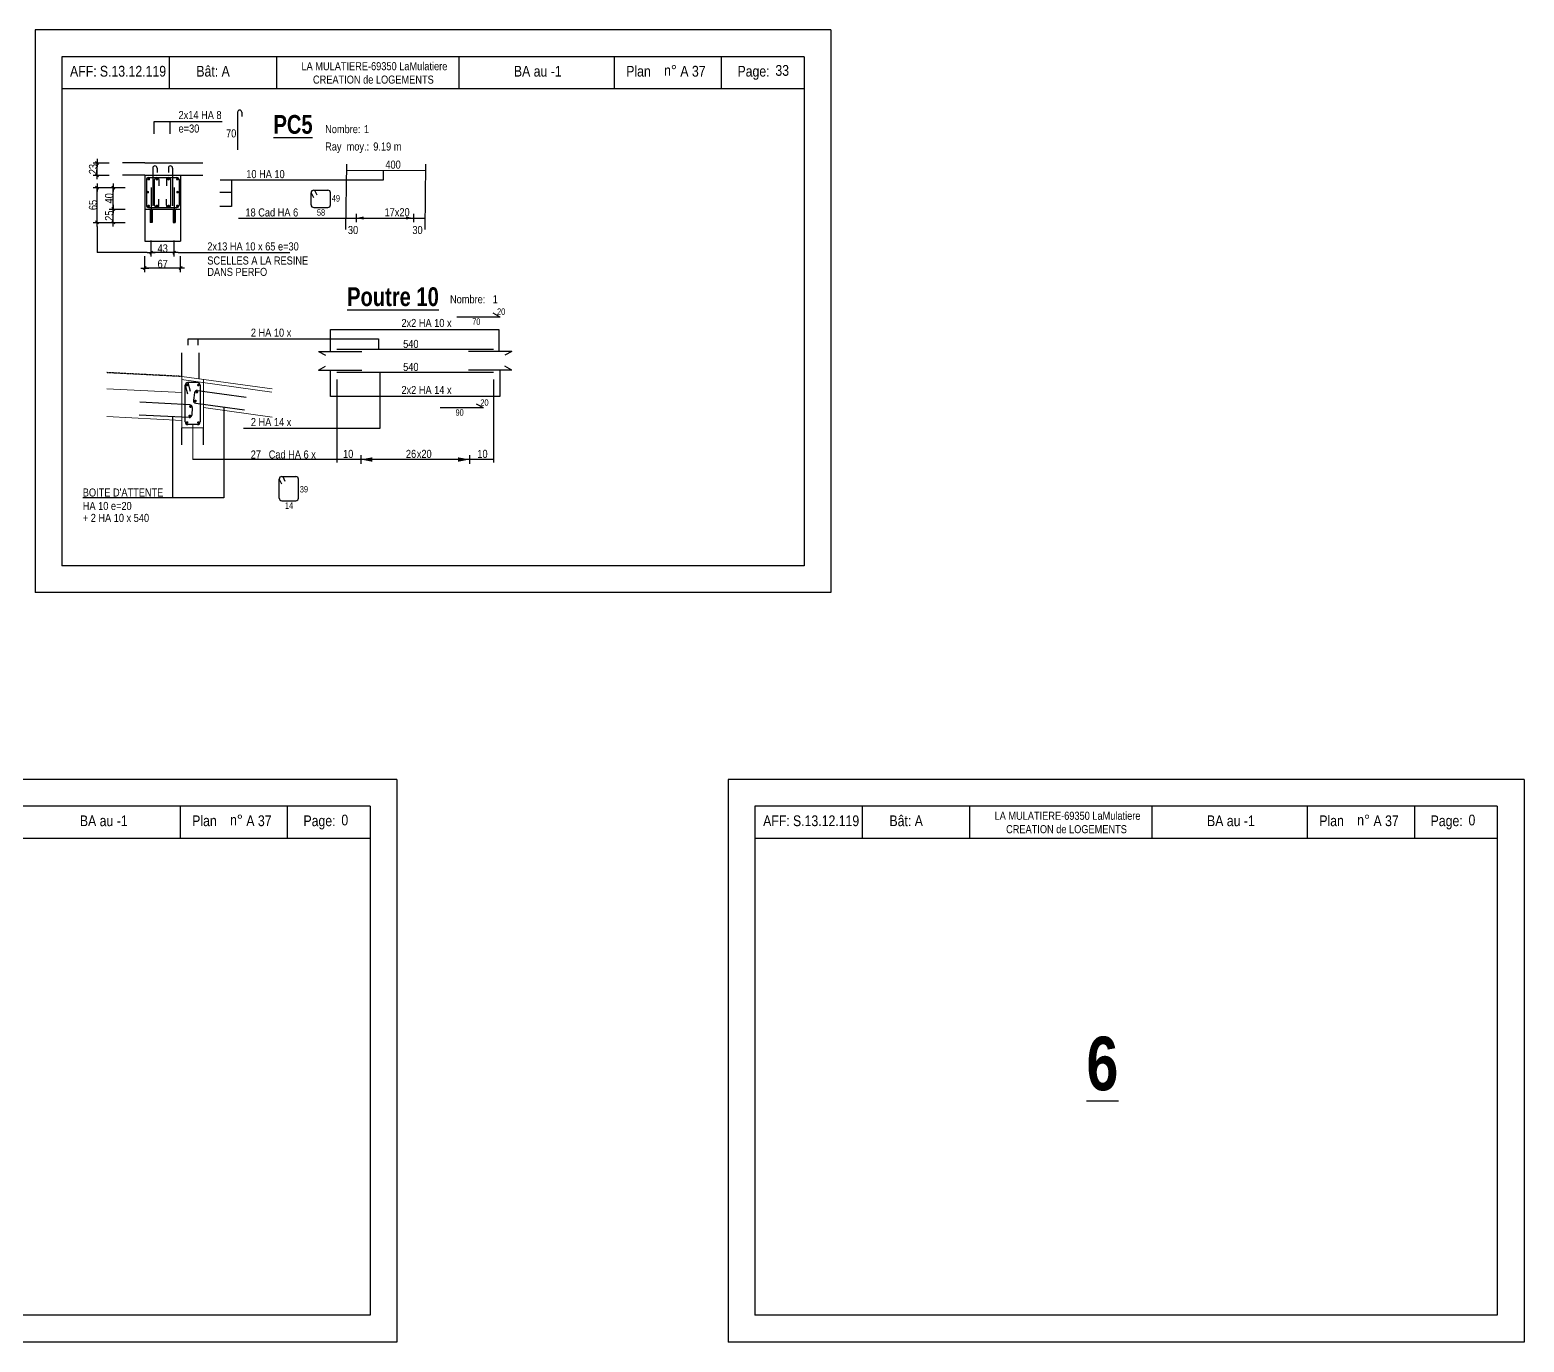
# Model space of a CAD drawing. Header units: metres. Extents: x -9927 to 45032, y -190416 to 12166.
# Drawn here: x 11282 to 14070, y -173726 to -171278 of the extents above; entities that cross this region are included whole.
import ezdxf
from ezdxf.enums import TextEntityAlignment as Align

# ---------------------------------------------------------------- set-up
doc = ezdxf.new("R2010")
doc.units = ezdxf.units.M
doc.header["$PDMODE"] = 65
doc.linetypes.add('TIRETPTX2', pattern=[50.8, 25.4, -12.7, 0, -12.7])
for name, color, linetype in [('01_cote_gen', 4, 'Continuous'), ('01_fenetres', 171, 'Continuous'), ('01_linteaux', 3, 'Continuous'), ('01_murs_coup', 5, 'Continuous'), ('01_sem', 42, 'Continuous'), ('01_texte', 230, 'Continuous'), ('AA_COTES', 2, 'Continuous')]:
    doc.layers.add(name, color=color, linetype=linetype)
doc.styles.add('impact', font='impact.ttf')
doc.styles.add('STYLE2', font='ARIALN.TTF')
doc.dimstyles.new('JB50', dxfattribs={"dimscale": 0.1, "dimtxt": 150, "dimasz": 15, "dimexe": 0.1, "dimexo": 0.1, "dimgap": 0.09, "dimtad": 1, "dimdec": 1, "dimdsep": 46, "dimtxsty": 'STYLE2', "dimblk1": 'BOND_G', "dimblk2": 'BOND_D', "dimsah": 1, "dimcen": 1.5, "dimdle": 0.01, "dimse1": 1, "dimse2": 1, "dimclrd": 4, "dimclre": 2, "dimclrt": 6, "dimazin": 2, "dimtfac": 2.333333, "dimtdec": 1, "dimtix": 1, "dimtmove": 2, "dimatfit": 3, "dimldrblk": 'BOND_G', "dimfxl": 1, "dimtolj": 1, "dimtzin": 0, "dimarcsym": 0})

# ---------------------------------------------------------------- blocks, each defined once
blk = doc.blocks.new('BOND_G')
at = {"layer": 'AA_COTES', "color": 0}
for p, q in [((5, 0), (-5, 0)), ((1.8, 1.8), (-1.8, -1.8)), ((0, -5), (0, 15))]:
    blk.add_line(p, q, dxfattribs=at)
blk = doc.blocks.new('BOND_D')
at = {"layer": 'AA_COTES', "color": 0}
for p, q in [((5, 0), (-5, 0)), ((-1.8, -1.8), (1.8, 1.8)), ((0, 5), (0, -15))]:
    blk.add_line(p, q, dxfattribs=at)
blk = doc.blocks.new('*D1781')
at = {"layer": '01_cote_gen', "color": 4, "lineweight": -2, "ltscale": 0.5, "transparency": 16777216}
blk.add_line((11550, -171693.1), (11510, -171693.1), dxfattribs=at)
at = {"layer": 'DEFPOINTS', "color": 0, "lineweight": 0, "ltscale": 0.5, "transparency": 16777216}
for p in [(11508.5, -171668.8), (11508.5, -171693.1), (11551.5, -171668.8)]:
    blk.add_point(p, dxfattribs=at)
at = {"layer": '01_cote_gen', "color": 4, "lineweight": -2, "ltscale": 0.5, "transparency": 16777216, "xscale": 1.5, "yscale": 1.5, "zscale": 1.5, "rotation": 180}
blk.add_blockref('BOND_D', (11508.5, -171693.1), dxfattribs=at)
at = {"layer": '01_cote_gen', "color": 4, "lineweight": -2, "ltscale": 0.5, "transparency": 16777216, "xscale": 1.5, "yscale": 1.5, "zscale": 1.5}
blk.add_blockref('BOND_G', (11551.5, -171693.1), dxfattribs=at)
at = {"layer": '01_cote_gen', "color": 6, "lineweight": 0, "ltscale": 0.5, "transparency": 16777216, "insert": (11530, -171685.4), "char_height": 15, "attachment_point": 5, "style": 'STYLE2'}
blk.add_mtext('\\A1;43', dxfattribs=at)
blk = doc.blocks.new('*D1782')
at = {"layer": '01_cote_gen', "color": 4, "lineweight": -2, "ltscale": 0.5, "transparency": 16777216}
blk.add_line((11437.8, -171635.3), (11437.8, -171613.3), dxfattribs=at)
at = {"layer": 'DEFPOINTS', "color": 0, "lineweight": 0, "ltscale": 0.5, "transparency": 16777216}
for p in [(11437.8, -171611.8), (11519.2, -171611.8), (11510.5, -171636.8)]:
    blk.add_point(p, dxfattribs=at)
at = {"layer": '01_cote_gen', "color": 4, "lineweight": -2, "ltscale": 0.5, "transparency": 16777216, "xscale": 1.5, "yscale": 1.5, "zscale": 1.5}
for name, p, rotation in [('BOND_D', (11437.8, -171611.8), 90), ('BOND_G', (11437.8, -171636.8), 270)]:
    blk.add_blockref(name, p, dxfattribs=dict(at, rotation=rotation))
at = {"layer": '01_cote_gen', "color": 6, "lineweight": 0, "ltscale": 0.5, "transparency": 16777216, "insert": (11430.1, -171624.3), "char_height": 15, "attachment_point": 5, "rotation": 90, "style": 'STYLE2'}
blk.add_mtext('\\A1;25', dxfattribs=at)
blk = doc.blocks.new('*D1783')
at = {"layer": '01_cote_gen', "color": 4, "lineweight": -2, "ltscale": 0.5, "transparency": 16777216}
blk.add_line((11437.8, -171610.3), (11437.8, -171573.3), dxfattribs=at)
at = {"layer": 'DEFPOINTS', "color": 0, "lineweight": 0, "ltscale": 0.5, "transparency": 16777216}
for p in [(11437.8, -171571.8), (11508.5, -171571.8), (11520.7, -171611.8)]:
    blk.add_point(p, dxfattribs=at)
at = {"layer": '01_cote_gen', "color": 4, "lineweight": -2, "ltscale": 0.5, "transparency": 16777216, "xscale": 1.5, "yscale": 1.5, "zscale": 1.5}
for name, p, rotation in [('BOND_D', (11437.8, -171571.8), 90), ('BOND_G', (11437.8, -171611.8), 270)]:
    blk.add_blockref(name, p, dxfattribs=dict(at, rotation=rotation))
at = {"layer": '01_cote_gen', "color": 6, "lineweight": 0, "ltscale": 0.5, "transparency": 16777216, "insert": (11430.1, -171591.8), "char_height": 15, "attachment_point": 5, "rotation": 90, "style": 'STYLE2'}
blk.add_mtext('\\A1;40', dxfattribs=at)
blk = doc.blocks.new('*D1784')
at = {"layer": '01_cote_gen', "color": 4, "lineweight": -2, "ltscale": 0.5, "transparency": 16777216}
blk.add_line((11407.6, -171635.3), (11407.6, -171573.3), dxfattribs=at)
at = {"layer": 'DEFPOINTS', "color": 0, "lineweight": 0, "ltscale": 0.5, "transparency": 16777216}
for p in [(11407.6, -171571.8), (11508.5, -171571.8), (11508.5, -171636.8)]:
    blk.add_point(p, dxfattribs=at)
at = {"layer": '01_cote_gen', "color": 4, "lineweight": -2, "ltscale": 0.5, "transparency": 16777216, "xscale": 1.5, "yscale": 1.5, "zscale": 1.5}
for name, p, rotation in [('BOND_D', (11407.6, -171571.8), 90), ('BOND_G', (11407.6, -171636.8), 270)]:
    blk.add_blockref(name, p, dxfattribs=dict(at, rotation=rotation))
at = {"layer": '01_cote_gen', "color": 6, "lineweight": 0, "ltscale": 0.5, "transparency": 16777216, "insert": (11400, -171604.3), "char_height": 15, "attachment_point": 5, "rotation": 90, "style": 'STYLE2'}
blk.add_mtext('\\A1;65', dxfattribs=at)
blk = doc.blocks.new('*D1785')
at = {"layer": '01_cote_gen', "color": 4, "lineweight": -2, "ltscale": 0.5, "transparency": 16777216}
blk.add_line((11562, -171722), (11498, -171722), dxfattribs=at)
at = {"layer": 'DEFPOINTS', "color": 0, "lineweight": 0, "ltscale": 0.5, "transparency": 16777216}
for p in [(11496.5, -171671.8), (11563.5, -171671.8), (11496.5, -171722)]:
    blk.add_point(p, dxfattribs=at)
at = {"layer": '01_cote_gen', "color": 4, "lineweight": -2, "ltscale": 0.5, "transparency": 16777216, "xscale": 1.5, "yscale": 1.5, "zscale": 1.5, "rotation": 180}
blk.add_blockref('BOND_D', (11496.5, -171722), dxfattribs=at)
at = {"layer": '01_cote_gen', "color": 4, "lineweight": -2, "ltscale": 0.5, "transparency": 16777216, "xscale": 1.5, "yscale": 1.5, "zscale": 1.5}
blk.add_blockref('BOND_G', (11563.5, -171722), dxfattribs=at)
at = {"layer": '01_cote_gen', "color": 6, "lineweight": 0, "ltscale": 0.5, "transparency": 16777216, "insert": (11530, -171714.3), "char_height": 15, "attachment_point": 5, "style": 'STYLE2'}
blk.add_mtext('\\A1;67', dxfattribs=at)
blk = doc.blocks.new('*D1786')
at = {"layer": '01_cote_gen', "color": 4, "lineweight": -2, "ltscale": 0.5, "transparency": 16777216}
blk.add_line((11407.6, -171547.3), (11407.6, -171527.3), dxfattribs=at)
at = {"layer": 'DEFPOINTS', "color": 0, "lineweight": 0, "ltscale": 0.5, "transparency": 16777216}
for p in [(11407.6, -171525.8), (11475.7, -171525.8), (11475.7, -171548.8)]:
    blk.add_point(p, dxfattribs=at)
at = {"layer": '01_cote_gen', "color": 4, "lineweight": -2, "ltscale": 0.5, "transparency": 16777216, "xscale": 1.5, "yscale": 1.5, "zscale": 1.5}
for name, p, rotation in [('BOND_D', (11407.6, -171525.8), 90), ('BOND_G', (11407.6, -171548.8), 270)]:
    blk.add_blockref(name, p, dxfattribs=dict(at, rotation=rotation))
at = {"layer": '01_cote_gen', "color": 6, "lineweight": 0, "ltscale": 0.5, "transparency": 16777216, "insert": (11400, -171537.3), "char_height": 15, "attachment_point": 5, "rotation": 90, "style": 'STYLE2'}
blk.add_mtext('\\A1;23', dxfattribs=at)

msp = doc.modelspace()

# ---------------------------------------------------------------- linework, layer by layer
at = {"layer": '01_cote_gen', "lineweight": 0, "ltscale": 0.5}
msp.add_line((11585.99, -172014.23), (11585.99, -172079.27), dxfattribs=at)
at = {"layer": '01_fenetres', "ltscale": 30}
for p, q in [((11341.82, -171327.53), (11341.82, -172277.53)), ((11341.82, -171327.53), (11341.82, -172277.53)), ((11341.82, -171327.53), (11341.82, -172277.53)), ((12726.82, -171327.53), (11341.82, -171327.53)), ((11541.82, -171327.53), (11541.82, -171387.53)), ((11742.22, -171327.53), (11742.22, -171387.53)), ((12082.39, -171327.53), (12082.39, -171387.53)), ((12372.69, -171387.53), (12372.69, -171327.53)), ((12572.69, -171387.53), (12572.69, -171327.53)), ((12726.82, -171327.53), (12726.82, -172277.53)), ((12726.82, -171387.53), (11341.82, -171387.53)), ((12726.82, -172277.53), (11341.82, -172277.53)), ((11917.07, -172726.29), (10532.07, -172726.29)), ((11562.94, -172786.29), (11562.94, -172726.29)), ((11762.94, -172786.29), (11762.94, -172726.29)), ((11917.07, -172726.29), (11917.07, -173676.29)), ((12634.95, -172726.29), (12634.95, -173676.29)), ((12634.95, -172726.29), (12634.95, -173676.29)), ((12634.95, -172726.29), (12634.95, -173676.29)), ((14019.95, -172726.29), (12634.95, -172726.29)), ((12834.95, -172726.29), (12834.95, -172786.29)), ((13035.35, -172726.29), (13035.35, -172786.29)), ((13375.52, -172726.29), (13375.52, -172786.29)), ((13665.82, -172786.29), (13665.82, -172726.29)), ((13865.82, -172786.29), (13865.82, -172726.29)), ((14019.95, -172726.29), (14019.95, -173676.29)), ((11917.07, -172786.29), (10532.07, -172786.29)), ((14019.95, -172786.29), (12634.95, -172786.29)), ((11917.07, -173676.29), (10532.07, -173676.29)), ((14019.95, -173676.29), (12634.95, -173676.29))]:
    msp.add_line(p, q, dxfattribs=at)
at = {"layer": '01_linteaux'}
for p, q in [((11669.63, -171431.14), (11669.63, -171501.61)), ((11677.63, -171431.14), (11677.63, -171439.32)), ((11496.49, -171525.85), (11454.98, -171525.85)), ((11496.49, -171525.85), (11563.49, -171525.85)), ((11563.49, -171525.85), (11605, -171525.85)), ((11496.49, -171548.85), (11454.98, -171548.85)), ((11496.49, -171548.85), (11496.49, -171611.85)), ((11496.49, -171548.85), (11605, -171548.85)), ((11503.49, -171553.04), (11556.49, -171553.04)), ((11511.44, -171535.42), (11511.44, -171605.89)), ((11519.44, -171535.42), (11519.44, -171543.59)), ((11540.54, -171535.42), (11540.54, -171543.59)), ((11548.54, -171535.42), (11548.54, -171605.89)), ((11563.49, -171548.85), (11563.49, -171671.85)), ((11499.49, -171557.04), (11499.49, -171604.85)), ((11508.49, -171571.85), (11508.49, -171636.85)), ((11514.99, -171604.85), (11514.99, -171557.04)), ((11522.99, -171557.04), (11522.99, -171568.69)), ((11536.99, -171557.04), (11536.99, -171568.69)), ((11544.99, -171604.85), (11544.99, -171557.04)), ((11544.99, -171604.85), (11544.99, -171557.04)), ((11551.49, -171571.85), (11551.49, -171636.85)), ((11560.49, -171557.04), (11560.49, -171604.85)), ((11496.49, -171611.85), (11563.49, -171611.85)), ((11496.49, -171611.85), (11496.49, -171671.85)), ((11503.49, -171608.85), (11556.49, -171608.85)), ((11506.49, -171611.85), (11506.49, -171636.85)), ((11510.49, -171611.85), (11510.49, -171636.85)), ((11522.99, -171604.85), (11522.99, -171593.19)), ((11536.99, -171604.85), (11536.99, -171593.19)), ((11549.49, -171611.85), (11549.49, -171636.85)), ((11553.49, -171611.85), (11553.49, -171636.85)), ((11510.49, -171636.85), (11506.49, -171636.85)), ((11549.49, -171636.85), (11553.49, -171636.85)), ((11496.49, -171671.85), (11563.49, -171671.85)), ((11565.99, -171924.31), (11565.99, -171880.13)), ((11597.99, -171928.71), (11597.99, -171880.13)), ((11571.99, -172009.23), (11571.99, -171940.81)), ((11571.99, -171940.81), (11576.03, -171956.54)), ((11594.99, -171935.81), (11576.99, -171935.81)), ((11576.99, -171935.81), (11581.03, -171951.54)), ((11599.99, -171940.81), (11599.99, -172009.23)), ((11580.36, -171977.13), (11487.22, -171972.37)), ((11589.23, -171954.76), (11587.33, -171968.63)), ((11591.6, -171974.27), (11682.72, -171986.8)), ((11594.87, -171950.49), (11685.99, -171963.02)), ((11579.14, -172001.1), (11485.99, -171996.34)), ((11585.1, -171982.38), (11584.38, -171996.36)), ((11565.99, -172051.82), (11565.99, -172020.23)), ((11594.99, -172014.23), (11576.99, -172014.23)), ((11605.99, -172051.82), (11605.99, -172020.23))]:
    msp.add_line(p, q, dxfattribs=at)
at = {"layer": '01_linteaux', "linetype": 'Continuous'}
for p, q in [((11806.91, -171603.99), (11806.91, -171581.73)), ((11806.91, -171581.73), (11811.21, -171590.26)), ((11811.91, -171576.73), (11838.01, -171576.73)), ((11813.52, -171576.73), (11817.83, -171585.26)), ((11843.01, -171603.99), (11843.01, -171581.73)), ((11811.91, -171608.99), (11838.01, -171608.99)), ((12159.84, -171813.55), (12146.72, -171806.31)), ((12159.84, -171813.55), (12078.94, -171813.55)), ((11932.71, -171854), (11932.71, -171874.09)), ((11820.89, -171877.53), (11901.79, -171877.53)), ((11820.89, -171877.53), (11834.02, -171884.77)), ((12147.37, -171874.09), (11854.7, -171874.09)), ((12181.18, -171877.53), (12100.28, -171877.53)), ((12181.18, -171877.53), (12168.06, -171884.77)), ((11820.89, -171912.38), (11834.02, -171905.13)), ((11820.89, -171912.38), (11901.79, -171912.38)), ((12147.37, -171917.01), (11854.7, -171917.01)), ((12181.18, -171912.38), (12100.28, -171912.38)), ((12181.18, -171912.38), (12168.06, -171905.13)), ((12128.71, -171983.13), (12047.81, -171983.13)), ((12128.71, -171983.13), (12115.58, -171975.89)), ((11752.25, -172111.03), (11778.35, -172111.03)), ((11753.86, -172111.03), (11758.17, -172119.57)), ((11747.25, -172151.12), (11747.25, -172116.03)), ((11747.25, -172116.03), (11751.55, -172124.57)), ((11783.35, -172151.12), (11783.35, -172116.03)), ((11752.25, -172156.12), (11778.35, -172156.12))]:
    msp.add_line(p, q, dxfattribs=at)
at = {"layer": '01_linteaux', "linetype": 'TIRETPTX2', "ltscale": 0.02}
msp.add_line((11565.74, -171924.32), (11425.65, -171917.16), dxfattribs=at)
at = {"layer": '01_linteaux', "const_width": 2.5, "flags": 128}
for points in [[(11502.61, -171556.12, 1), (11505.11, -171556.12, 1)], [(11518.05, -171556.12, 1), (11520.55, -171556.12, 1)], [(11539.76, -171556.12, 1), (11542.26, -171556.12, 1)], [(11556.1, -171556.12, 1), (11558.6, -171556.12, 1)], [(11500.84, -171580.37, 1), (11503.34, -171580.37, 1)], [(11556.54, -171580.37, 1), (11559.04, -171580.37, 1)], [(11502.61, -171606.19, 1), (11505.11, -171606.19, 1)], [(11518.05, -171606.19, 1), (11520.55, -171606.19, 1)], [(11539.76, -171606.19, 1), (11542.26, -171606.19, 1)], [(11556.1, -171606.19, 1), (11558.6, -171606.19, 1)], [(11574.2, -171940.28, 1), (11576.7, -171940.28, 1)], [(11595.37, -171940.28, 1), (11597.87, -171940.28, 1)], [(11589.86, -171970.02, 1), (11592.36, -171970.02, 1)], [(11592.55, -171953.42, 1), (11595.05, -171953.42, 1)], [(11579.26, -171997.89, 1), (11581.76, -171997.89, 1)], [(11580.56, -171980.61, 1), (11583.06, -171980.61, 1)], [(11574.2, -172010.3, 1), (11576.7, -172010.3, 1)], [(11595.37, -172010.3, 1), (11597.87, -172010.3, 1)]]:
    msp.add_lwpolyline(points, format="xyb", close=True, dxfattribs=at)
at = {"layer": '01_linteaux'}
for centre, radius, start, end in [((11673.63, -171431.14), 4, 90, 180), ((11673.63, -171431.14), 4, 0, 90), ((11503.49, -171557.04), 4, 90, 180), ((11515.44, -171535.42), 4, 90, 180), ((11518.99, -171557.04), 4, 90, 180), ((11515.44, -171535.42), 4, 0, 90), ((11518.99, -171557.04), 4, 0, 90), ((11540.99, -171557.04), 4, 90, 180), ((11544.54, -171535.42), 4, 90, 180), ((11540.99, -171557.04), 4, 0, 90), ((11544.54, -171535.42), 4, 0, 90), ((11556.49, -171557.04), 4, 0, 90), ((11503.49, -171604.85), 4, 180, 270), ((11518.99, -171604.85), 4, 180, 270), ((11518.99, -171604.85), 4, 270, 0), ((11540.99, -171604.85), 4, 180, 270), ((11540.99, -171604.85), 4, 270, 0), ((11556.49, -171604.85), 4, 270, 0), ((11576.99, -171940.81), 5, 90, 180), ((11594.99, -171940.81), 5, 0, 90), ((11592.28, -171969.31), 5, 172.17092, 262.17092), ((11594.19, -171955.44), 5, 82.17092, 172.17092), ((11579.39, -171996.11), 5, 267.07393, 357.07393), ((11580.11, -171982.13), 5, 357.07393, 87.07393), ((11576.99, -172009.23), 5, 180, 270), ((11594.99, -172009.23), 5, 270, 0)]:
    msp.add_arc(centre, radius, start, end, dxfattribs=at)
at = {"layer": '01_linteaux', "linetype": 'Continuous'}
for centre, start, end in [((11811.91, -171581.73), 90, 180), ((11838.01, -171581.73), 0, 90), ((11811.91, -171603.99), 180, 270), ((11838.01, -171603.99), 270, 0), ((11752.25, -172116.03), 90, 180), ((11778.35, -172116.03), 0, 90), ((11752.25, -172151.12), 180, 270), ((11778.35, -172151.12), 270, 0)]:
    msp.add_arc(centre, 5, start, end, dxfattribs=at)
at = {"layer": '01_murs_coup', "linetype": 'Continuous', "lineweight": 5}
for p, q in [((11565.17, -171930.26), (11733.46, -171953.4)), ((11565.99, -171924.31), (11734.27, -171947.45)), ((11565.99, -171924.31), (11565.99, -171954.37)), ((11605.99, -171929.81), (11605.99, -172020.23)), ((11565.99, -171954.37), (11425.65, -171947.2)), ((11565.99, -172020.23), (11565.99, -171954.37)), ((11565.99, -172006.44), (11425.65, -171999.26)), ((11605.99, -171982.3), (11734.27, -171999.94)), ((11605.99, -172020.23), (11565.99, -172020.23))]:
    msp.add_line(p, q, dxfattribs=at)
at = {"layer": '01_sem', "color": 2, "lineweight": 0, "ltscale": 7}
msp.add_line((11872.7, -171540.18), (12020.56, -171540.18), dxfattribs=at)
at = {"layer": '01_texte', "ltscale": 30}
for p, q in [((11291.82, -171277.53), (11291.82, -172327.53)), ((12776.82, -171277.53), (11291.82, -171277.53)), ((12776.82, -171277.53), (12776.82, -172327.53)), ((11872.7, -171528.41), (11871.13, -171649.8)), ((12020.56, -171528.41), (12018.99, -171649.8)), ((11941.71, -171557.11), (11941.71, -171540.18)), ((11658.17, -171580.71), (11636.91, -171580.71)), ((11637.15, -171557.11), (11941.71, -171557.11)), ((11658.17, -171557.11), (11658.17, -171607.09)), ((11658.17, -171607.09), (11636.91, -171607.09)), ((11671.56, -171628.66), (12018.99, -171628.66)), ((11890.84, -171620.6), (11890.84, -171636.24)), ((11997.9, -171620.6), (11997.9, -171636.24)), ((11407.63, -171644.35), (11407.63, -171693.09)), ((11500.99, -171693.09), (11407.63, -171693.09)), ((12776.82, -172327.53), (11291.82, -172327.53)), ((11967.07, -172676.29), (10482.07, -172676.29)), ((11967.07, -172676.29), (11967.07, -173726.29)), ((12584.95, -172676.29), (12584.95, -173726.29)), ((14069.95, -172676.29), (12584.95, -172676.29)), ((14069.95, -172676.29), (14069.95, -173726.29)), ((11967.07, -173726.29), (10482.07, -173726.29)), ((14069.95, -173726.29), (12584.95, -173726.29))]:
    msp.add_line(p, q, dxfattribs=at)
at = {"layer": '01_texte'}
for p, q in [((11514.19, -171471.69), (11514.19, -171448.61)), ((11514.19, -171448.61), (11640.9, -171448.61)), ((11544.13, -171471.69), (11544.13, -171448.61)), ((11558.99, -171693.09), (11767.11, -171693.09)), ((12147.37, -171929.76), (12147.37, -172084.59))]:
    msp.add_line(p, q, dxfattribs=at)
at = {"layer": '01_texte', "linetype": 'Continuous'}
for p, q in [((11577.5, -171866.03), (11577.5, -171854)), ((11577.5, -171854), (11932.71, -171854)), ((11595.89, -171866.03), (11595.89, -171854)), ((11843.18, -171877.53), (11843.18, -171836.47)), ((11843.18, -171836.47), (12157.25, -171836.47)), ((12157.25, -171836.47), (12157.25, -171877.53)), ((11842.84, -171961.5), (11842.84, -171912.38)), ((11935.44, -172020.92), (11935.44, -171917.01)), ((12159.14, -171912.38), (12159.14, -171961.5)), ((11854.7, -171929.76), (11854.7, -172084.59)), ((12159.14, -171961.5), (11842.84, -171961.5)), ((11548.44, -171999.53), (11548.44, -172151.08)), ((11643.8, -171981.44), (11643.8, -172151.08)), ((11680.55, -172020.92), (11935.44, -172020.92)), ((12147.37, -172079.27), (11585.99, -172079.27)), ((11899.7, -172071.27), (11899.7, -172087.27)), ((12102.37, -172071.27), (12102.37, -172087.27)), ((11643.8, -172151.08), (11380.71, -172151.08))]:
    msp.add_line(p, q, dxfattribs=at)
at = {"layer": '01_texte', "ltscale": 30}
for points in [[(11890.84, -171628.66), (11904.67, -171625.9), (11904.67, -171628.66)], [(11890.84, -171628.66), (11904.67, -171631.41), (11904.67, -171628.66)], [(11997.9, -171628.66), (11984.08, -171625.9), (11984.08, -171628.66)], [(11997.9, -171628.66), (11984.08, -171631.41), (11984.08, -171628.66)]]:
    msp.add_solid(points, dxfattribs=at)
at = {"layer": '01_texte', "linetype": 'Continuous'}
for points in [[(11899.7, -172079.27), (11921.4, -172075.07), (11921.4, -172079.27)], [(11899.7, -172079.27), (11921.4, -172083.47), (11921.4, -172079.27)], [(12102.37, -172079.27), (12080.67, -172075.07), (12080.67, -172079.27)], [(12102.37, -172079.27), (12080.67, -172083.47), (12080.67, -172079.27)]]:
    msp.add_solid(points, dxfattribs=at)

# ---------------------------------------------------------------- texts
at = {"layer": '01_texte'}
for s, height, style, p in [('AFF:', 20, 'STYLE2', (11357.12, -171364.68)), ('S.13.12.119', 20, 'STYLE2', (11412.78, -171364.68)), ('Bât: A', 20, 'STYLE2', (11592.76, -171364.68)), ('LA MULATIERE-69350 LaMulatiere', 15, 'STYLE2', (11788.91, -171352.81)), ('BA au -1', 20, 'STYLE2', (12185.22, -171364.68)), ('Plan', 20, 'STYLE2', (12394.74, -171364.68)), ('n%%D', 20, 'STYLE2', (12465.42, -171363.24)), ('A 37', 20, 'STYLE2', (12495.76, -171364.68)), ('Page:', 20, 'STYLE2', (12602.4, -171364.68)), ('33', 20, 'STYLE2', (12673.09, -171363.24)), ('CREATION de LOGEMENTS', 15, 'STYLE2', (11810.4, -171377.81)), ('2x14 HA 8', 15, 'STYLE2', (11559.6, -171443.94)), ('%%UPC5', 35, 'impact', (11736.71, -171471.38)), ('e=30', 15, 'STYLE2', (11559.6, -171469.13)), ('70', 15, 'STYLE2', (11648.24, -171478.18)), ('Nombre:', 15, 'STYLE2', (11833.06, -171470.26)), ('1', 15, 'STYLE2', (11905.45, -171470.26)), ('Ray  moy.:', 15, 'STYLE2', (11833.06, -171502.64)), ('9.19 m', 15, 'STYLE2', (11922.87, -171502.64)), ('400', 15, 'STYLE2', (11945.45, -171536.46)), ('10 HA 10', 15, 'STYLE2', (11685.95, -171554.15)), ('18 Cad HA 6', 15, 'STYLE2', (11684.39, -171625.7)), ('58', 12, 'STYLE2', (11817.75, -171624.18)), ('49', 12, 'STYLE2', (11845.52, -171597.89)), ('17x20', 15, 'STYLE2', (11943.88, -171625.36)), ('30', 15, 'STYLE2', (11875.58, -171658.45)), ('30', 15, 'STYLE2', (11995.87, -171658.45)), ('2x13 HA 10 x 65 e=30', 15, 'STYLE2', (11613.29, -171689.09)), ('SCELLES A LA RESINE', 15, 'STYLE2', (11613.29, -171715.4)), ('DANS PERFO', 15, 'STYLE2', (11613.29, -171736.68)), ('%%UPoutre 10', 35, 'impact', (11874.08, -171792.9)), ('Nombre:', 15, 'STYLE2', (12066.07, -171787.72)), ('1', 15, 'STYLE2', (12145.69, -171787.72)), ('20', 12, 'STYLE2', (12153.83, -171809.39)), ('2 HA 10 x', 15, 'STYLE2', (11694.49, -171850)), ('2x2 HA 10 x', 15, 'STYLE2', (11975.39, -171831.95)), ('70', 12, 'STYLE2', (12107.44, -171827.93)), ('2x2 HA 14 x', 15, 'STYLE2', (11975.39, -171956.98)), ('20', 12, 'STYLE2', (12122.69, -171978.97)), ('2 HA 14 x', 15, 'STYLE2', (11694.49, -172016.92)), ('90', 12, 'STYLE2', (12076.3, -171997.51)), ('Cad HA 6 x', 15, 'STYLE2', (11727.84, -172077.38)), ("BOITE D'ATTENTE", 15, 'STYLE2', (11380.93, -172148.31)), ('39', 12, 'STYLE2', (11785.86, -172140.7)), ('HA 10 e=20', 15, 'STYLE2', (11380.93, -172173.46)), ('14', 12, 'STYLE2', (11758.09, -172171.31)), ('+ 2 HA 10 x 540', 15, 'STYLE2', (11380.93, -172195.76)), ('BA au -1', 20, 'STYLE2', (11375.46, -172763.44)), ('Plan', 20, 'STYLE2', (11584.98, -172763.44)), ('n%%D', 20, 'STYLE2', (11655.67, -172762)), ('A 37', 20, 'STYLE2', (11686.01, -172763.44)), ('Page:', 20, 'STYLE2', (11792.65, -172763.44)), ('0', 20, 'STYLE2', (11863.34, -172762)), ('AFF:', 20, 'STYLE2', (12650.25, -172763.44)), ('S.13.12.119', 20, 'STYLE2', (12705.91, -172763.44)), ('Bât: A', 20, 'STYLE2', (12885.89, -172763.44)), ('LA MULATIERE-69350 LaMulatiere', 15, 'STYLE2', (13082.04, -172751.57)), ('BA au -1', 20, 'STYLE2', (13478.35, -172763.44)), ('Plan', 20, 'STYLE2', (13687.87, -172763.44)), ('n%%D', 20, 'STYLE2', (13758.55, -172762)), ('A 37', 20, 'STYLE2', (13788.89, -172763.44)), ('Page:', 20, 'STYLE2', (13895.54, -172763.44)), ('0', 20, 'STYLE2', (13966.22, -172762)), ('CREATION de LOGEMENTS', 15, 'STYLE2', (13103.53, -172776.57)), ('%%U6', 100, 'impact', (13253.32, -173256.3))]:
    msp.add_text(s, height=height, dxfattribs=dict(at, style=style)).set_placement(p)
at = {"layer": '01_texte', "style": 'STYLE2'}
for s, p in [('540', (12007.3, -171871.09)), ('540', (12007.3, -171914.01)), ('27', (11713.39, -172077.38)), ('10', (11885.61, -172076.27)), ('26', (12002.91, -172076.27)), (' x20', (12031.81, -172076.27)), ('10', (12136.17, -172076.27))]:
    msp.add_text(s, height=15, dxfattribs=at).set_placement(p, align=Align.RIGHT)

# ---------------------------------------------------------------- dimensions: what is measured, and where the dimension line sits
at = {"layer": '01_cote_gen', "lineweight": 0, "ltscale": 0.5}
for base, p1, p2, picture, middle in [((11407.63, -171525.85), (11475.74, -171548.85), (11475.74, -171525.85), '*D1786', (11399.96, -171537.35)), ((11407.63, -171571.85), (11508.49, -171636.85), (11508.49, -171571.85), '*D1784', (11399.96, -171604.35)), ((11437.81, -171571.85), (11520.71, -171611.85), (11508.49, -171571.85), '*D1783', (11430.14, -171591.85)), ((11437.81, -171611.85), (11510.49, -171636.85), (11519.18, -171611.85), '*D1782', (11430.14, -171624.35))]:
    dim = msp.add_linear_dim(base=base, p1=p1, p2=p2, angle=90, dimstyle='JB50', dxfattribs=at)
    dim.commit()
    dim.dimension.update_dxf_attribs({"geometry": picture, "text_midpoint": middle})
for base, p1, p2, picture, middle in [((11496.49, -171722.01), (11563.49, -171671.85), (11496.49, -171671.85), '*D1785', (11529.99, -171714.34)), ((11508.49, -171693.09), (11551.49, -171668.79), (11508.49, -171668.79), '*D1781', (11529.99, -171685.43))]:
    dim = msp.add_linear_dim(base=base, p1=p1, p2=p2, dimstyle='JB50', dxfattribs=at)
    dim.commit()
    dim.dimension.update_dxf_attribs({"geometry": picture, "text_midpoint": middle})

doc.saveas('drawing.dxf')
